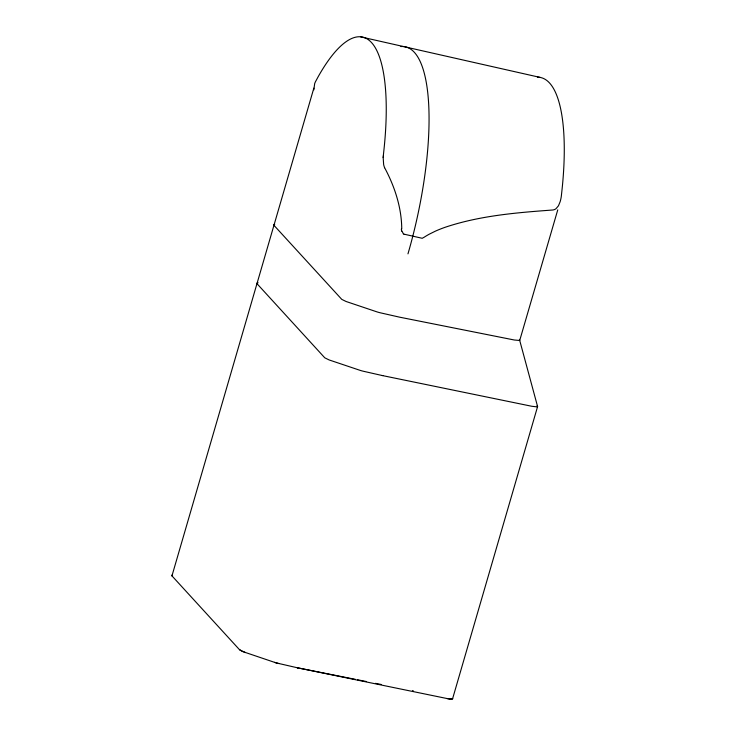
<?xml version="1.0" encoding="UTF-8"?>
<svg xmlns="http://www.w3.org/2000/svg" width="736" height="736" viewBox="0 0 736 736"><rect width="100%" height="100%" fill="white"/><g stroke="black" fill="none" stroke-linecap="round" stroke-linejoin="round"><path stroke-width="1.1" d="M383.18 157.55L383.631 164.45A18.032 15.898 61.1 0 0 384.588 167.734M383.272 156.133L383.714 151.956A167.808 49.257 -77.2 0 0 318.265 76.553L315.358 81.954A39.716 29.541 11.5 0 0 314.677 83.61L313.858 89.608A18.354 13.542 0 0 0 313.904 89.829M537.133 405.711L537.593 406.566L452.502 699.053L446.945 698.519L297.298 667.764L276.092 662.869L242.273 651.424L239.513 649.713L171.957 575.874L313.849 88.136M557.759 209.87L519.708 340.483L514.363 340.014L400.108 317.271A8.676 1.656 16.2 0 1 399.142 317.069L380.641 312.874A8.63 1.647 16.2 0 1 376.372 311.678L346.086 301.493L341.762 299.368L273.985 225.354L273.663 224.563L274.74 224.278M452.695 698.804C452.916 697.581 451.646 700.396 446.945 698.519M172.574 574.982L171.782 575.258L172.095 576.049M258.088 282.725L256.68 283.342L324.778 357.816L329.112 359.941L359.398 370.116A8.63 1.647 16.2 0 0 363.667 371.321L382.159 375.516M412.482 690.699L413.365 690.874M355.35 679.328L298.218 667.957A8.676 1.656 16.2 0 1 297.252 667.754L297.914 667.902M357.595 679.779L366.556 681.564M375.516 683.339L381.119 684.462M403.852 234.122L403.779 234.112A3.708 3.533 -60.1 0 1 403.438 234.02L401.994 231.04M382.913 375.673L531.852 406.281L537.197 406.888L537.593 406.566L519.432 339.397M382.821 375.654L382.205 375.526M360.594 36.846L540.252 77.446M404.064 234.168L421.967 238.234A1.582 1.5 -60.1 0 0 422.243 238.271L424.276 237.158A63.922 57.15 -51 0 1 429.3 234.168L435.537 231.086A124.191 111.026 -51 0 1 445.179 227.268C479.771 215.648 516.516 212.649 552.672 210.008A8.648 8.004 60.6 0 0 553.509 209.861A7.949 7.351 57.2 0 0 556.002 208.702L558.468 205.795L560.133 201.738A44.528 42.053 11.7 0 0 561.31 196.337L562.138 188.664A167.808 49.257 -77.2 0 0 537.473 77.179M278.76 663.559L274.491 662.363M245.392 652.584L239.513 649.713M384.624 167.725C394.717 186.585 401.589 207.469 401.755 229.006M400.881 46.552A167.817 49.257 -77.2 0 1 407.965 253.865M383.106 157.532A41.759 33.442 68.8 0 1 383.198 156.115M401.617 231.132A25.18 23.322 -71.8 0 1 401.368 229.062"/></g></svg>
